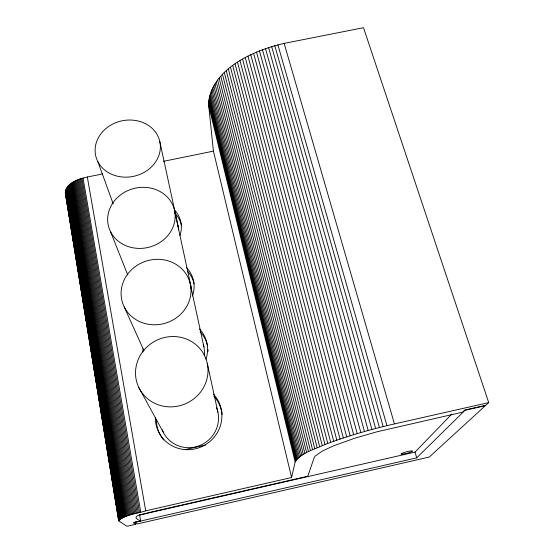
<?xml version="1.0" encoding="UTF-8"?>
<svg xmlns="http://www.w3.org/2000/svg" width="554" height="554" viewBox="0 0 554 554"><rect width="100%" height="100%" fill="white"/><g stroke="black" fill="none" stroke-linecap="round" stroke-linejoin="round"><path stroke-width="0.83" d="M66.085 195.673C62.11 178.007 93.515 176.754 102.538 173.783M118.667 520.836C125.467 514.264 136.928 513.807 145.709 510.836L291.591 477.527L213.428 151.124L208.699 105.579C209.606 69.243 253.94 50.22 284.147 43.392L363.5 27.7L488.725 402.599L485.803 405.272L464.688 410.05L462.528 412.183L377.004 431.795L354.899 438.172L333.986 445.651L322.366 451.025L315.157 456.087L314.173 457.659L307.747 476.26L148.624 512.616C145.307 514.285 127.815 515.428 140.647 520.975L133.272 522.657L135.654 524.306L126.963 526.3L118.667 520.836L65.303 193.104M291.591 477.527L295.15 461.925C301.764 452.202 314.859 449.439 324.956 444.523C347.538 435.866 370.882 429.329 394.441 423.921L488.725 402.599M139.698 515.005L415.015 452.092L451.898 413.997M416.719 457.846L464.993 410.313L485.318 405.715L429.274 457.043L137.101 523.98L134.83 522.38L416.719 457.846L415.015 452.092M185.424 449.564L205.596 445.028M163.485 161.332L213.428 151.124M138.895 387.668L163.188 432.03M124.262 306.999L143.985 350.786M110.634 231.884L127.759 275.019M97.913 161.782L113.245 203.962M284.147 43.392L394.441 423.921M277.873 44.791L386.948 425.673M274.749 45.608L383.181 426.587M271.64 46.501L379.421 427.529M268.545 47.464L375.66 428.498M265.477 48.503L371.914 429.489M262.444 49.611L368.188 430.5M259.445 50.781L364.497 431.531M256.495 52.021L360.841 432.577M253.594 53.322L357.226 433.637M250.74 54.687L353.66 434.71M247.957 56.106L350.156 435.79M245.228 57.574L346.714 436.877M242.576 59.098L343.348 437.972M239.993 60.67L340.052 439.073M237.493 62.283L336.846 440.167M235.076 63.939L333.723 441.261M232.749 65.635L330.703 442.355M230.512 67.359L327.774 443.442M228.373 69.118L324.956 444.523M226.323 70.905L322.241 445.596M224.384 72.713L319.644 446.656M222.542 74.548L317.165 447.701M220.811 76.39L314.804 448.733M219.19 78.252L312.567 449.744M217.674 80.122L310.462 450.734M216.275 81.999L308.481 451.711M214.994 83.883L306.632 452.666M213.823 85.766L304.922 453.594M212.771 87.643L303.343 454.495M211.836 89.513L301.902 455.374M211.019 91.375L300.6 456.226M210.319 93.224L299.43 457.05M209.737 95.059L298.405 457.839M209.273 96.874L297.519 458.601M208.927 98.667L296.771 459.335M208.699 100.44L296.155 460.035M208.581 102.178L295.684 460.699M208.699 105.579L295.15 461.925M207.272 363.376A36.543 34.874 -24.9 0 1 160.341 405.459A36.543 34.874 -24.9 0 1 147.676 346.264A36.543 34.874 -24.9 0 1 207.272 363.376L217.902 412.211M159.836 141.685A32.831 28.358 -12.4 0 1 116.832 176.061A32.831 28.358 -12.4 0 1 106.555 128.036A32.831 28.358 -12.4 0 1 159.836 141.685L178.201 226.731M174.565 210.527A33.96 30.325 -14 0 1 130.328 247.216A33.96 30.325 -14 0 1 119.332 195.846A33.96 30.325 -14 0 1 174.565 210.527L190.701 285.116M190.341 284.244A35.186 32.499 -17.1 0 1 144.795 323.488A35.186 32.499 -17.1 0 1 133.008 268.413A35.186 32.499 -17.1 0 1 190.341 284.244L203.914 346.846M87.303 176.899L145.709 510.836M83.017 177.959L140.716 512.034M81.978 178.27L139.504 512.339M139.608 514.943L140.647 520.975M80.96 178.603L138.306 512.658M79.956 178.956L137.122 512.969M78.98 179.33L135.965 513.288M78.024 179.718L134.837 513.606M135.218 521.75L135.654 524.306M77.096 180.119L133.729 513.925M76.189 180.542L132.648 514.244M75.309 180.971L131.596 514.569M74.465 181.421L130.578 514.888M73.647 181.885L129.588 515.206M72.858 182.356L128.632 515.518M72.11 182.841L127.718 515.829M71.39 183.339L126.838 516.141M70.704 183.845L126 516.446M70.06 184.364L125.197 516.75M69.451 184.891L124.442 517.048M68.883 185.417L123.722 517.346M68.35 185.957L123.05 517.63M67.858 186.504L122.427 517.914M67.415 187.051L121.845 518.184M67.006 187.598L121.312 518.454M66.639 188.152L120.82 518.717M66.314 188.706L120.384 518.966M66.037 189.267L119.996 519.216M65.801 189.821L119.657 519.451M65.607 190.375L119.359 519.68M65.455 190.929L119.124 519.894M66.501 198.228L66.778 199.932M67.055 201.642L67.339 203.346M67.616 205.049L67.893 206.753M68.17 208.463L68.447 210.167M68.724 211.87L69.008 213.574M69.285 215.284L69.562 216.988M69.839 218.692L70.116 220.395M70.393 222.106L70.67 223.809M70.954 225.513L71.231 227.216M71.508 228.927L71.785 230.63M72.062 232.334L72.339 234.044M72.622 235.748L72.899 237.451M73.176 239.155L73.453 240.865M73.73 242.569L74.007 244.272M74.284 245.976L74.568 247.686M74.845 249.39L75.122 251.094M75.399 252.797L75.676 254.508M75.953 256.211L76.237 257.915M76.514 259.618L76.791 261.329M77.068 263.032L77.345 264.736M77.622 266.439L77.899 268.15M78.183 269.853L78.46 271.557M93.058 361.09L93.335 362.794M96.95 384.961L97.227 386.671M100.288 405.424L100.565 407.135M100.842 408.838L101.119 410.542M103.626 425.894L103.903 427.598M104.18 429.302L104.457 431.005M104.734 432.716L105.011 434.419M107.518 449.765L107.795 451.468M108.072 453.179L108.349 454.882M108.626 456.586L108.909 458.296M109.186 460L109.463 461.704M110.855 470.228L111.132 471.939M111.409 473.642L111.686 475.346M111.963 477.049L112.24 478.76M112.524 480.463L112.801 482.167M113.078 483.871L113.355 485.581M114.747 494.106L115.024 495.809M65.351 191.483L118.93 520.102M65.296 192.023L118.785 520.303M65.275 192.57L118.695 520.49M208.055 349.671A32.215 30.595 -20.9 0 1 208.131 351.284M200.112 331.77A32.215 30.595 -20.9 0 1 207.48 345.703M213.913 396.339A33.275 32.333 -35 0 1 221.399 410.292M221.593 411.11A33.275 32.333 -35 0 1 222.126 414.461M163.742 440.001A33.275 32.333 -35 0 1 156.373 419.558M187.647 271.391A31.294 28.94 -16.1 0 1 194.149 283.946M174.732 213.075A30.428 27.395 -13.7 0 1 181.546 225.533M213.428 394.136A33.614 32.644 -34.3 0 1 200.437 447.23A33.614 32.644 -34.3 0 1 155.293 417.577M199.502 328.993A32.541 30.872 -20.7 0 1 205.949 359.151M142.932 352.025A32.541 30.872 -20.7 0 1 143.05 348.778M186.352 267.485A31.599 29.175 -15.9 0 1 192.439 295.974M174.482 209.911A30.719 27.61 -13.6 0 1 179.953 235.505M216.434 407.46A29.362 28.538 -35 0 1 199.959 445.478A29.362 28.538 -35 0 1 162.19 429.738M177.813 225.208A26.862 24.189 -13.7 0 1 178.637 229.868M190.05 282.706A27.617 25.546 -16.1 0 1 191.213 289.271M203.318 344.581A28.434 27.008 -21 0 1 204.287 355.481M403.056 454.1A5.997 0.789 -14.4 0 0 412.501 451.24A5.997 0.789 -14.4 0 0 404.78 452.279A5.997 0.789 -14.4 0 0 403.056 454.1"/></g></svg>
